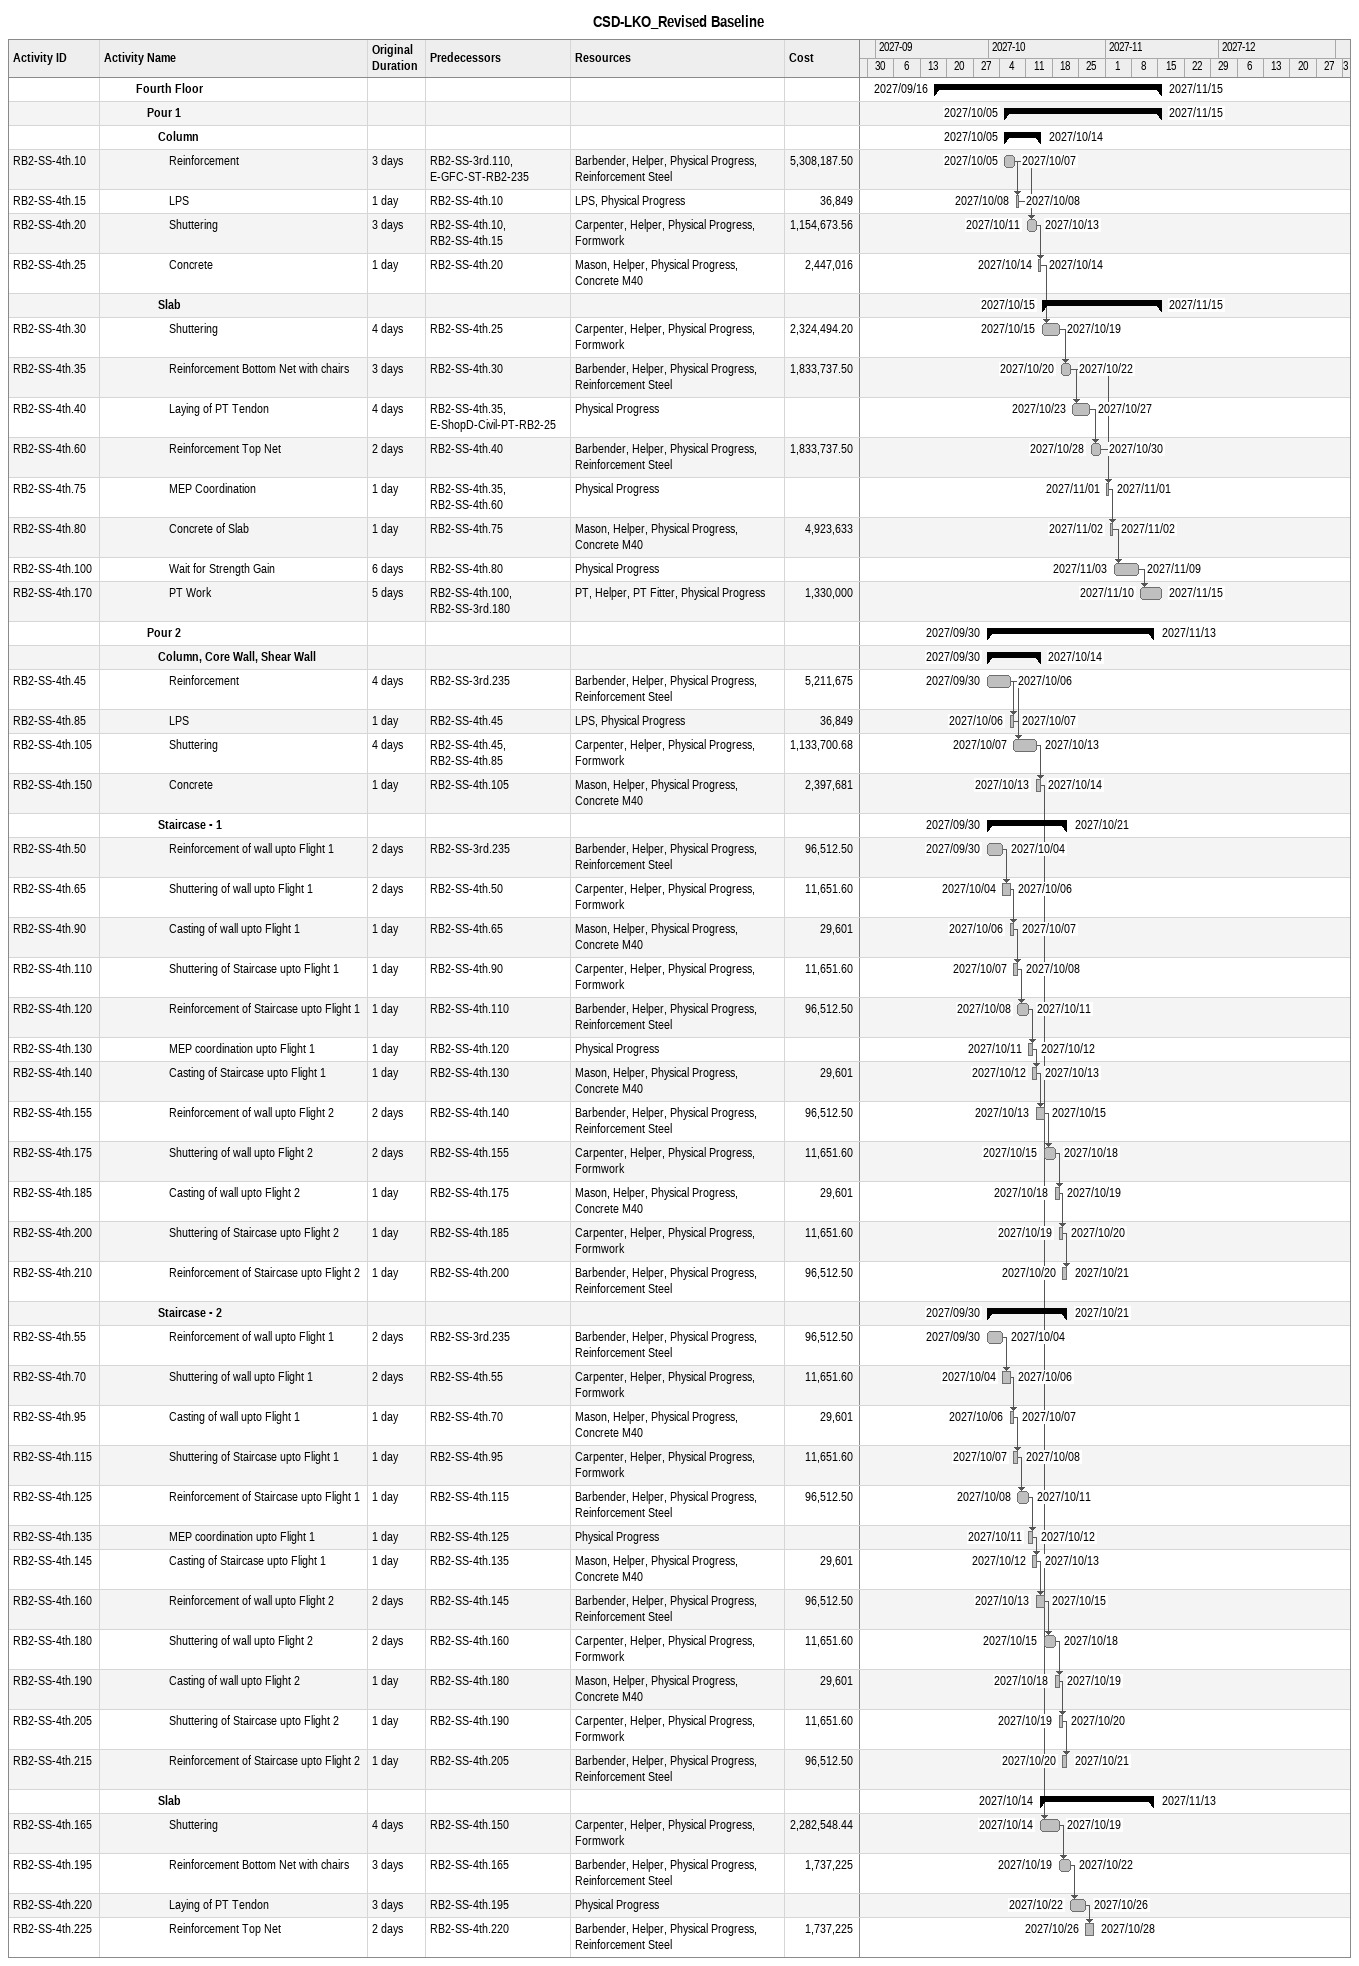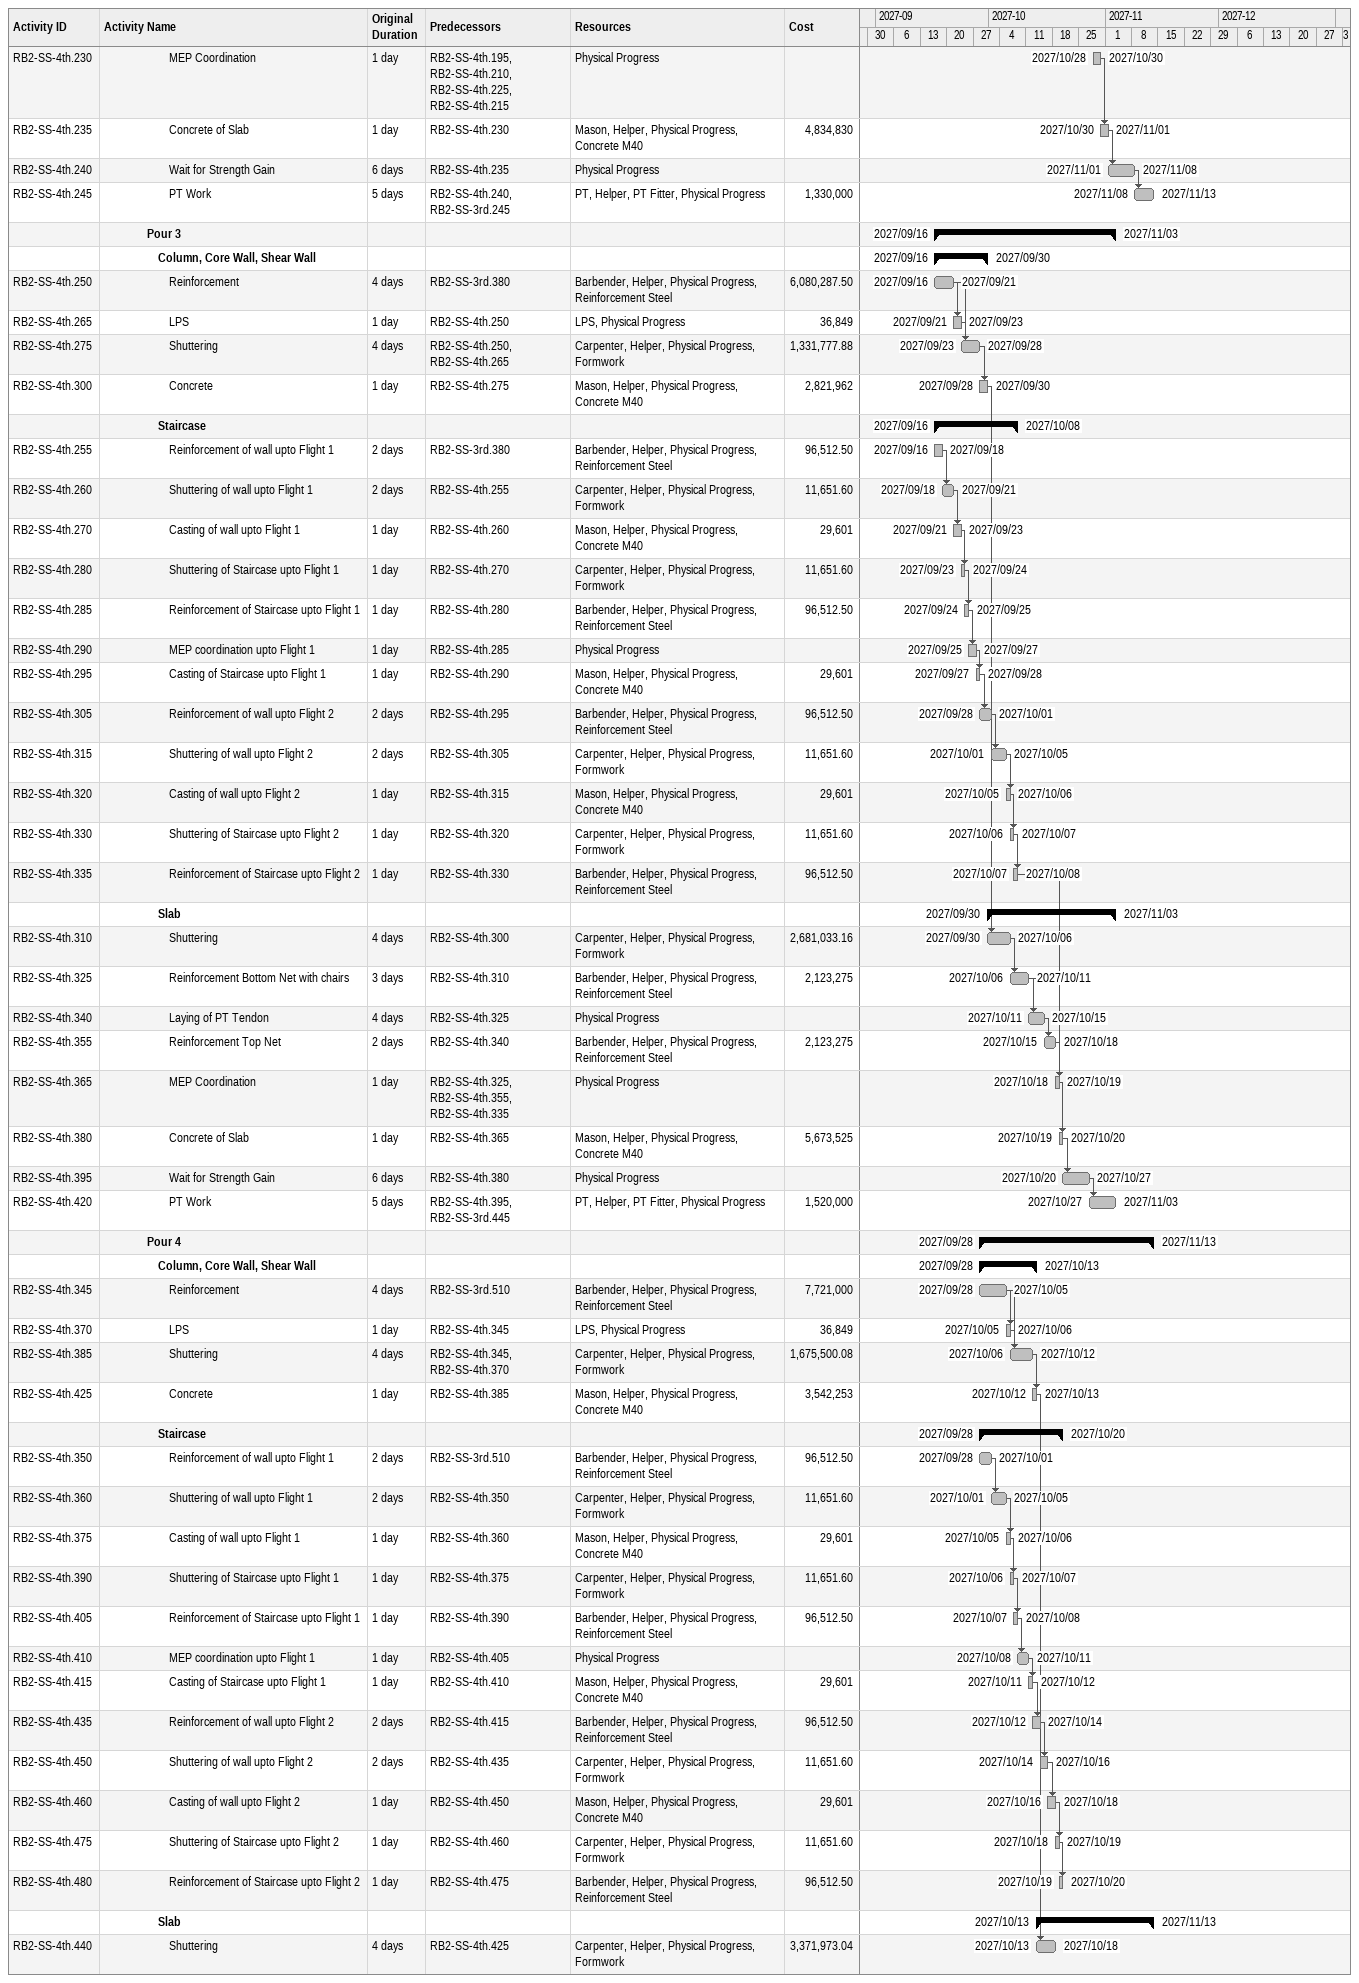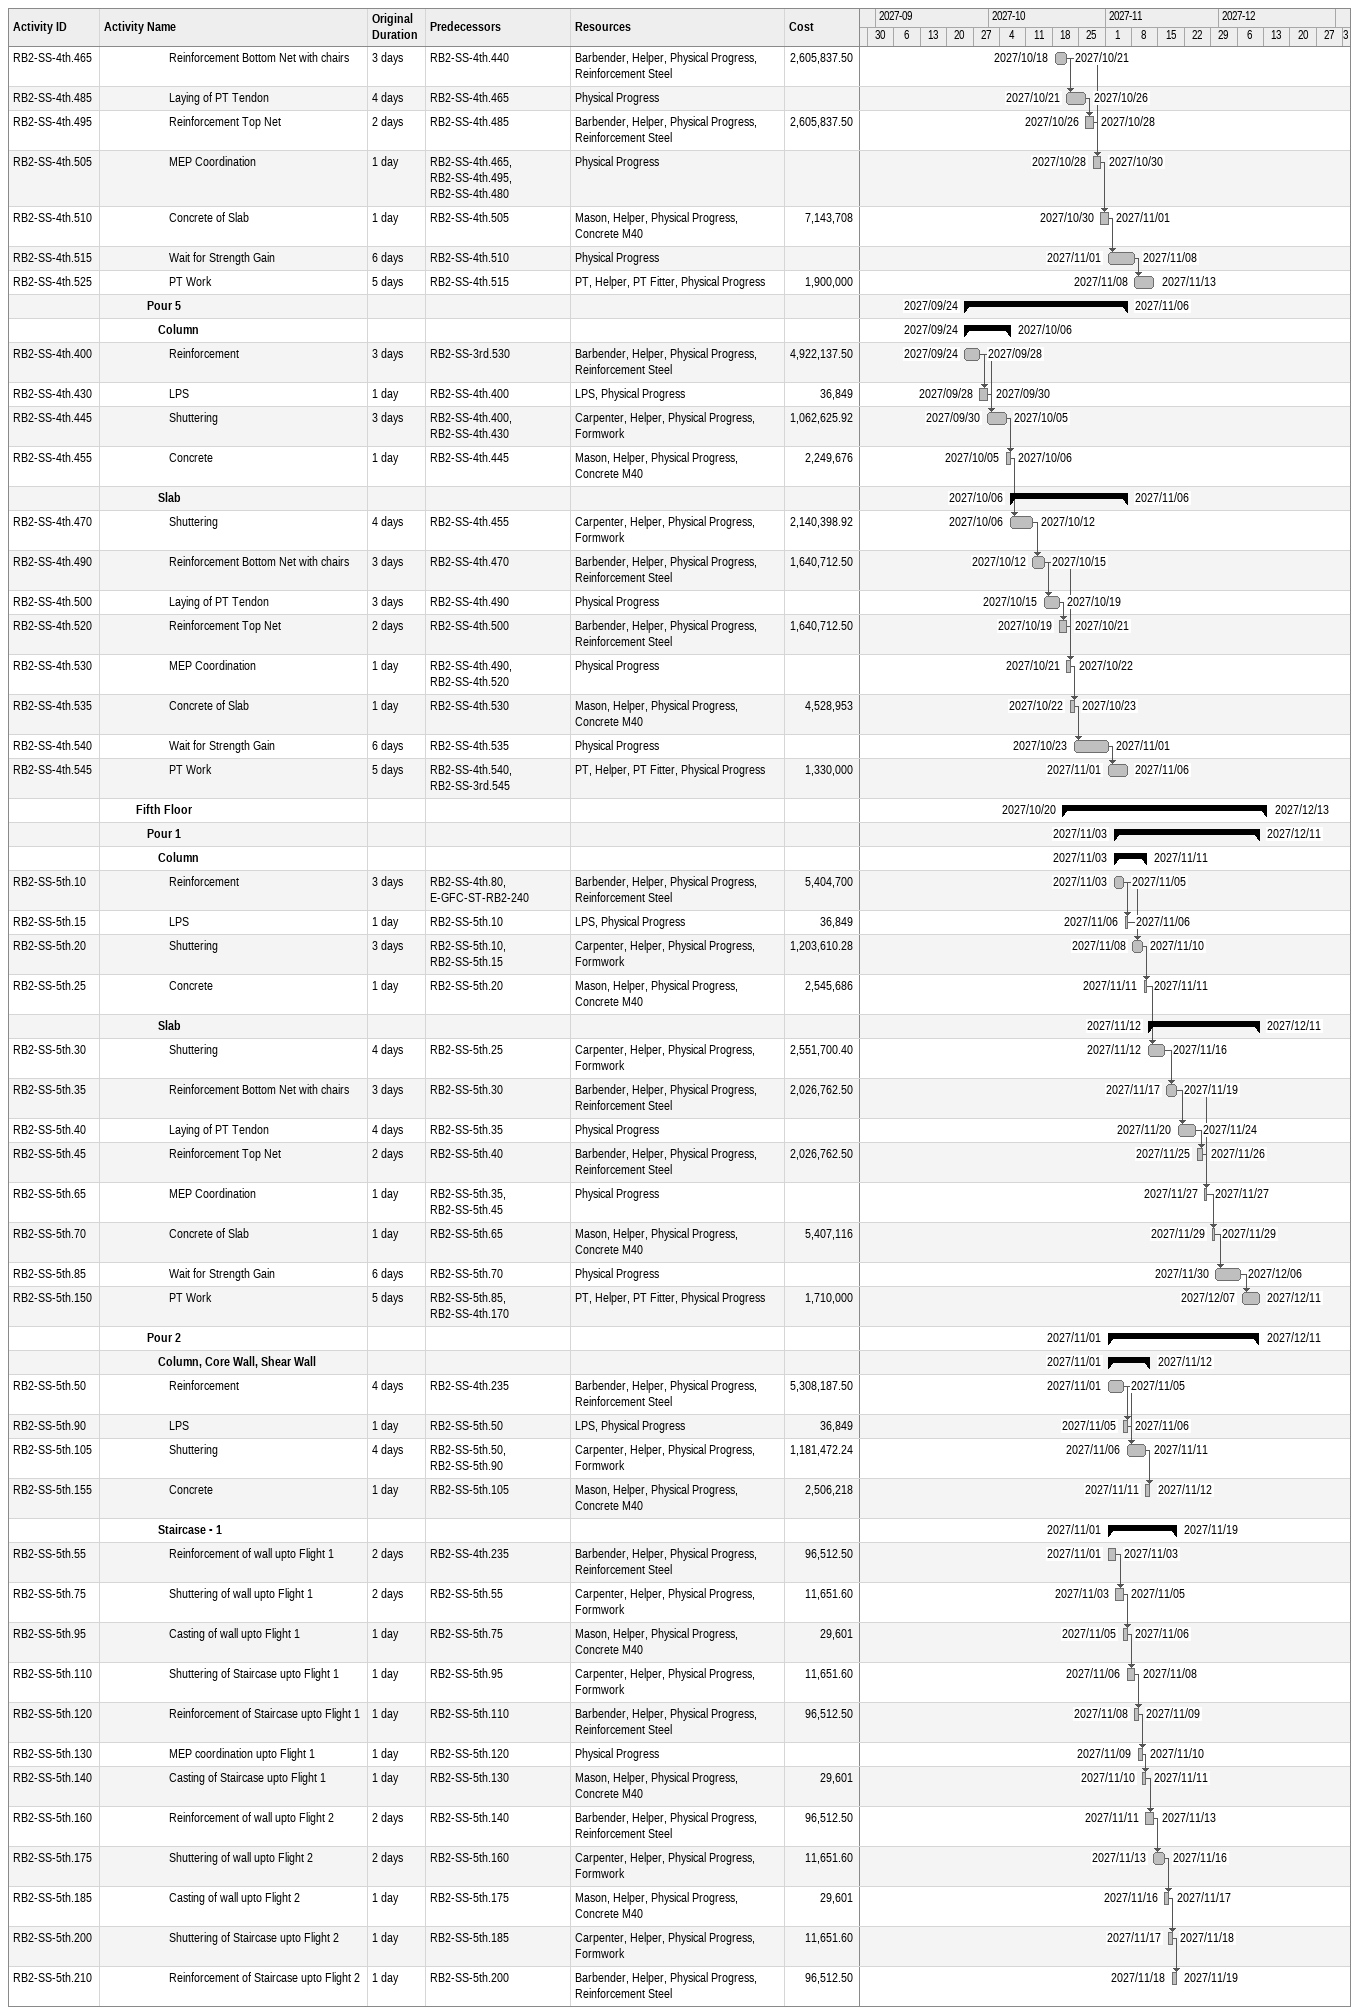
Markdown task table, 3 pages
CSD-LKO_Revised Baseline

| ID | Level | Task | Original duration | Start | Finish | Predecessors | Resources | Cost |
|---|---|---|---|---|---|---|---|---|
|  | 4 | **Fourth Floor** |  | 2027-09-16 | 2027-11-15 |  |  |  |
|  | 5 | **Pour 1** |  | 2027-10-05 | 2027-11-15 |  |  |  |
|  | 6 | **Column** |  | 2027-10-05 | 2027-10-14 |  |  |  |
| RB2-SS-4th.10 | 7 | Reinforcement | 3d | 2027-10-05 | 2027-10-07 | RB2-SS-3rd.110, E-GFC-ST-RB2-235 | Barbender, Helper, Physical Progress, Reinforcement Steel | 5308187.50 |
| RB2-SS-4th.15 | 7 | LPS | 1d | 2027-10-08 | 2027-10-08 | RB2-SS-4th.10 | LPS, Physical Progress | 36849 |
| RB2-SS-4th.20 | 7 | Shuttering | 3d | 2027-10-11 | 2027-10-13 | RB2-SS-4th.10, RB2-SS-4th.15 | Carpenter, Helper, Physical Progress, Formwork | 1154673.56 |
| RB2-SS-4th.25 | 7 | Concrete | 1d | 2027-10-14 | 2027-10-14 | RB2-SS-4th.20 | Mason, Helper, Physical Progress, Concrete M40 | 2447016 |
|  | 6 | **Slab** |  | 2027-10-15 | 2027-11-15 |  |  |  |
| RB2-SS-4th.30 | 7 | Shuttering | 4d | 2027-10-15 | 2027-10-19 | RB2-SS-4th.25 | Carpenter, Helper, Physical Progress, Formwork | 2324494.20 |
| RB2-SS-4th.35 | 7 | Reinforcement Bottom Net with chairs | 3d | 2027-10-20 | 2027-10-22 | RB2-SS-4th.30 | Barbender, Helper, Physical Progress, Reinforcement Steel | 1833737.50 |
| RB2-SS-4th.40 | 7 | Laying of PT Tendon | 4d | 2027-10-23 | 2027-10-27 | RB2-SS-4th.35, E-ShopD-Civil-PT-RB2-25 | Physical Progress |  |
| RB2-SS-4th.60 | 7 | Reinforcement Top Net | 2d | 2027-10-28 | 2027-10-30 | RB2-SS-4th.40 | Barbender, Helper, Physical Progress, Reinforcement Steel | 1833737.50 |
| RB2-SS-4th.75 | 7 | MEP Coordination | 1d | 2027-11-01 | 2027-11-01 | RB2-SS-4th.35, RB2-SS-4th.60 | Physical Progress |  |
| RB2-SS-4th.80 | 7 | Concrete of Slab | 1d | 2027-11-02 | 2027-11-02 | RB2-SS-4th.75 | Mason, Helper, Physical Progress, Concrete M40 | 4923633 |
| RB2-SS-4th.100 | 7 | Wait for Strength Gain | 6d | 2027-11-03 | 2027-11-09 | RB2-SS-4th.80 | Physical Progress |  |
| RB2-SS-4th.170 | 7 | PT Work | 5d | 2027-11-10 | 2027-11-15 | RB2-SS-4th.100, RB2-SS-3rd.180 | PT, Helper, PT Fitter, Physical Progress | 1330000 |
|  | 5 | **Pour 2** |  | 2027-09-30 | 2027-11-13 |  |  |  |
|  | 6 | **Column, Core Wall, Shear Wall** |  | 2027-09-30 | 2027-10-14 |  |  |  |
| RB2-SS-4th.45 | 7 | Reinforcement | 4d | 2027-09-30 | 2027-10-06 | RB2-SS-3rd.235 | Barbender, Helper, Physical Progress, Reinforcement Steel | 5211675 |
| RB2-SS-4th.85 | 7 | LPS | 1d | 2027-10-06 | 2027-10-07 | RB2-SS-4th.45 | LPS, Physical Progress | 36849 |
| RB2-SS-4th.105 | 7 | Shuttering | 4d | 2027-10-07 | 2027-10-13 | RB2-SS-4th.45, RB2-SS-4th.85 | Carpenter, Helper, Physical Progress, Formwork | 1133700.68 |
| RB2-SS-4th.150 | 7 | Concrete | 1d | 2027-10-13 | 2027-10-14 | RB2-SS-4th.105 | Mason, Helper, Physical Progress, Concrete M40 | 2397681 |
|  | 6 | **Staircase - 1** |  | 2027-09-30 | 2027-10-21 |  |  |  |
| RB2-SS-4th.50 | 7 | Reinforcement of wall upto Flight 1 | 2d | 2027-09-30 | 2027-10-04 | RB2-SS-3rd.235 | Barbender, Helper, Physical Progress, Reinforcement Steel | 96512.50 |
| RB2-SS-4th.65 | 7 | Shuttering of wall upto Flight 1 | 2d | 2027-10-04 | 2027-10-06 | RB2-SS-4th.50 | Carpenter, Helper, Physical Progress, Formwork | 11651.60 |
| RB2-SS-4th.90 | 7 | Casting of wall upto Flight 1 | 1d | 2027-10-06 | 2027-10-07 | RB2-SS-4th.65 | Mason, Helper, Physical Progress, Concrete M40 | 29601 |
| RB2-SS-4th.110 | 7 | Shuttering of Staircase upto Flight 1 | 1d | 2027-10-07 | 2027-10-08 | RB2-SS-4th.90 | Carpenter, Helper, Physical Progress, Formwork | 11651.60 |
| RB2-SS-4th.120 | 7 | Reinforcement of Staircase upto Flight 1 | 1d | 2027-10-08 | 2027-10-11 | RB2-SS-4th.110 | Barbender, Helper, Physical Progress, Reinforcement Steel | 96512.50 |
| RB2-SS-4th.130 | 7 | MEP coordination upto Flight 1 | 1d | 2027-10-11 | 2027-10-12 | RB2-SS-4th.120 | Physical Progress |  |
| RB2-SS-4th.140 | 7 | Casting of Staircase upto Flight 1 | 1d | 2027-10-12 | 2027-10-13 | RB2-SS-4th.130 | Mason, Helper, Physical Progress, Concrete M40 | 29601 |
| RB2-SS-4th.155 | 7 | Reinforcement of wall upto Flight 2 | 2d | 2027-10-13 | 2027-10-15 | RB2-SS-4th.140 | Barbender, Helper, Physical Progress, Reinforcement Steel | 96512.50 |
| RB2-SS-4th.175 | 7 | Shuttering of wall upto Flight 2 | 2d | 2027-10-15 | 2027-10-18 | RB2-SS-4th.155 | Carpenter, Helper, Physical Progress, Formwork | 11651.60 |
| RB2-SS-4th.185 | 7 | Casting of wall upto Flight 2 | 1d | 2027-10-18 | 2027-10-19 | RB2-SS-4th.175 | Mason, Helper, Physical Progress, Concrete M40 | 29601 |
| RB2-SS-4th.200 | 7 | Shuttering of Staircase upto Flight 2 | 1d | 2027-10-19 | 2027-10-20 | RB2-SS-4th.185 | Carpenter, Helper, Physical Progress, Formwork | 11651.60 |
| RB2-SS-4th.210 | 7 | Reinforcement of Staircase upto Flight 2 | 1d | 2027-10-20 | 2027-10-21 | RB2-SS-4th.200 | Barbender, Helper, Physical Progress, Reinforcement Steel | 96512.50 |
|  | 6 | **Staircase - 2** |  | 2027-09-30 | 2027-10-21 |  |  |  |
| RB2-SS-4th.55 | 7 | Reinforcement of wall upto Flight 1 | 2d | 2027-09-30 | 2027-10-04 | RB2-SS-3rd.235 | Barbender, Helper, Physical Progress, Reinforcement Steel | 96512.50 |
| RB2-SS-4th.70 | 7 | Shuttering of wall upto Flight 1 | 2d | 2027-10-04 | 2027-10-06 | RB2-SS-4th.55 | Carpenter, Helper, Physical Progress, Formwork | 11651.60 |
| RB2-SS-4th.95 | 7 | Casting of wall upto Flight 1 | 1d | 2027-10-06 | 2027-10-07 | RB2-SS-4th.70 | Mason, Helper, Physical Progress, Concrete M40 | 29601 |
| RB2-SS-4th.115 | 7 | Shuttering of Staircase upto Flight 1 | 1d | 2027-10-07 | 2027-10-08 | RB2-SS-4th.95 | Carpenter, Helper, Physical Progress, Formwork | 11651.60 |
| RB2-SS-4th.125 | 7 | Reinforcement of Staircase upto Flight 1 | 1d | 2027-10-08 | 2027-10-11 | RB2-SS-4th.115 | Barbender, Helper, Physical Progress, Reinforcement Steel | 96512.50 |
| RB2-SS-4th.135 | 7 | MEP coordination upto Flight 1 | 1d | 2027-10-11 | 2027-10-12 | RB2-SS-4th.125 | Physical Progress |  |
| RB2-SS-4th.145 | 7 | Casting of Staircase upto Flight 1 | 1d | 2027-10-12 | 2027-10-13 | RB2-SS-4th.135 | Mason, Helper, Physical Progress, Concrete M40 | 29601 |
| RB2-SS-4th.160 | 7 | Reinforcement of wall upto Flight 2 | 2d | 2027-10-13 | 2027-10-15 | RB2-SS-4th.145 | Barbender, Helper, Physical Progress, Reinforcement Steel | 96512.50 |
| RB2-SS-4th.180 | 7 | Shuttering of wall upto Flight 2 | 2d | 2027-10-15 | 2027-10-18 | RB2-SS-4th.160 | Carpenter, Helper, Physical Progress, Formwork | 11651.60 |
| RB2-SS-4th.190 | 7 | Casting of wall upto Flight 2 | 1d | 2027-10-18 | 2027-10-19 | RB2-SS-4th.180 | Mason, Helper, Physical Progress, Concrete M40 | 29601 |
| RB2-SS-4th.205 | 7 | Shuttering of Staircase upto Flight 2 | 1d | 2027-10-19 | 2027-10-20 | RB2-SS-4th.190 | Carpenter, Helper, Physical Progress, Formwork | 11651.60 |
| RB2-SS-4th.215 | 7 | Reinforcement of Staircase upto Flight 2 | 1d | 2027-10-20 | 2027-10-21 | RB2-SS-4th.205 | Barbender, Helper, Physical Progress, Reinforcement Steel | 96512.50 |
|  | 6 | **Slab** |  | 2027-10-14 | 2027-11-13 |  |  |  |
| RB2-SS-4th.165 | 7 | Shuttering | 4d | 2027-10-14 | 2027-10-19 | RB2-SS-4th.150 | Carpenter, Helper, Physical Progress, Formwork | 2282548.44 |
| RB2-SS-4th.195 | 7 | Reinforcement Bottom Net with chairs | 3d | 2027-10-19 | 2027-10-22 | RB2-SS-4th.165 | Barbender, Helper, Physical Progress, Reinforcement Steel | 1737225 |
| RB2-SS-4th.220 | 7 | Laying of PT Tendon | 3d | 2027-10-22 | 2027-10-26 | RB2-SS-4th.195 | Physical Progress |  |
| RB2-SS-4th.225 | 7 | Reinforcement Top Net | 2d | 2027-10-26 | 2027-10-28 | RB2-SS-4th.220 | Barbender, Helper, Physical Progress, Reinforcement Steel | 1737225 |
| RB2-SS-4th.230 | 7 | MEP Coordination | 1d | 2027-10-28 | 2027-10-30 | RB2-SS-4th.195, RB2-SS-4th.210, RB2-SS-4th.225, RB2-SS-4th.215 | Physical Progress |  |
| RB2-SS-4th.235 | 7 | Concrete of Slab | 1d | 2027-10-30 | 2027-11-01 | RB2-SS-4th.230 | Mason, Helper, Physical Progress, Concrete M40 | 4834830 |
| RB2-SS-4th.240 | 7 | Wait for Strength Gain | 6d | 2027-11-01 | 2027-11-08 | RB2-SS-4th.235 | Physical Progress |  |
| RB2-SS-4th.245 | 7 | PT Work | 5d | 2027-11-08 | 2027-11-13 | RB2-SS-4th.240, RB2-SS-3rd.245 | PT, Helper, PT Fitter, Physical Progress | 1330000 |
|  | 5 | **Pour 3** |  | 2027-09-16 | 2027-11-03 |  |  |  |
|  | 6 | **Column, Core Wall, Shear Wall** |  | 2027-09-16 | 2027-09-30 |  |  |  |
| RB2-SS-4th.250 | 7 | Reinforcement | 4d | 2027-09-16 | 2027-09-21 | RB2-SS-3rd.380 | Barbender, Helper, Physical Progress, Reinforcement Steel | 6080287.50 |
| RB2-SS-4th.265 | 7 | LPS | 1d | 2027-09-21 | 2027-09-23 | RB2-SS-4th.250 | LPS, Physical Progress | 36849 |
| RB2-SS-4th.275 | 7 | Shuttering | 4d | 2027-09-23 | 2027-09-28 | RB2-SS-4th.250, RB2-SS-4th.265 | Carpenter, Helper, Physical Progress, Formwork | 1331777.88 |
| RB2-SS-4th.300 | 7 | Concrete | 1d | 2027-09-28 | 2027-09-30 | RB2-SS-4th.275 | Mason, Helper, Physical Progress, Concrete M40 | 2821962 |
|  | 6 | **Staircase** |  | 2027-09-16 | 2027-10-08 |  |  |  |
| RB2-SS-4th.255 | 7 | Reinforcement of wall upto Flight 1 | 2d | 2027-09-16 | 2027-09-18 | RB2-SS-3rd.380 | Barbender, Helper, Physical Progress, Reinforcement Steel | 96512.50 |
| RB2-SS-4th.260 | 7 | Shuttering of wall upto Flight 1 | 2d | 2027-09-18 | 2027-09-21 | RB2-SS-4th.255 | Carpenter, Helper, Physical Progress, Formwork | 11651.60 |
| RB2-SS-4th.270 | 7 | Casting of wall upto Flight 1 | 1d | 2027-09-21 | 2027-09-23 | RB2-SS-4th.260 | Mason, Helper, Physical Progress, Concrete M40 | 29601 |
| RB2-SS-4th.280 | 7 | Shuttering of Staircase upto Flight 1 | 1d | 2027-09-23 | 2027-09-24 | RB2-SS-4th.270 | Carpenter, Helper, Physical Progress, Formwork | 11651.60 |
| RB2-SS-4th.285 | 7 | Reinforcement of Staircase upto Flight 1 | 1d | 2027-09-24 | 2027-09-25 | RB2-SS-4th.280 | Barbender, Helper, Physical Progress, Reinforcement Steel | 96512.50 |
| RB2-SS-4th.290 | 7 | MEP coordination upto Flight 1 | 1d | 2027-09-25 | 2027-09-27 | RB2-SS-4th.285 | Physical Progress |  |
| RB2-SS-4th.295 | 7 | Casting of Staircase upto Flight 1 | 1d | 2027-09-27 | 2027-09-28 | RB2-SS-4th.290 | Mason, Helper, Physical Progress, Concrete M40 | 29601 |
| RB2-SS-4th.305 | 7 | Reinforcement of wall upto Flight 2 | 2d | 2027-09-28 | 2027-10-01 | RB2-SS-4th.295 | Barbender, Helper, Physical Progress, Reinforcement Steel | 96512.50 |
| RB2-SS-4th.315 | 7 | Shuttering of wall upto Flight 2 | 2d | 2027-10-01 | 2027-10-05 | RB2-SS-4th.305 | Carpenter, Helper, Physical Progress, Formwork | 11651.60 |
| RB2-SS-4th.320 | 7 | Casting of wall upto Flight 2 | 1d | 2027-10-05 | 2027-10-06 | RB2-SS-4th.315 | Mason, Helper, Physical Progress, Concrete M40 | 29601 |
| RB2-SS-4th.330 | 7 | Shuttering of Staircase upto Flight 2 | 1d | 2027-10-06 | 2027-10-07 | RB2-SS-4th.320 | Carpenter, Helper, Physical Progress, Formwork | 11651.60 |
| RB2-SS-4th.335 | 7 | Reinforcement of Staircase upto Flight 2 | 1d | 2027-10-07 | 2027-10-08 | RB2-SS-4th.330 | Barbender, Helper, Physical Progress, Reinforcement Steel | 96512.50 |
|  | 6 | **Slab** |  | 2027-09-30 | 2027-11-03 |  |  |  |
| RB2-SS-4th.310 | 7 | Shuttering | 4d | 2027-09-30 | 2027-10-06 | RB2-SS-4th.300 | Carpenter, Helper, Physical Progress, Formwork | 2681033.16 |
| RB2-SS-4th.325 | 7 | Reinforcement Bottom Net with chairs | 3d | 2027-10-06 | 2027-10-11 | RB2-SS-4th.310 | Barbender, Helper, Physical Progress, Reinforcement Steel | 2123275 |
| RB2-SS-4th.340 | 7 | Laying of PT Tendon | 4d | 2027-10-11 | 2027-10-15 | RB2-SS-4th.325 | Physical Progress |  |
| RB2-SS-4th.355 | 7 | Reinforcement Top Net | 2d | 2027-10-15 | 2027-10-18 | RB2-SS-4th.340 | Barbender, Helper, Physical Progress, Reinforcement Steel | 2123275 |
| RB2-SS-4th.365 | 7 | MEP Coordination | 1d | 2027-10-18 | 2027-10-19 | RB2-SS-4th.325, RB2-SS-4th.355, RB2-SS-4th.335 | Physical Progress |  |
| RB2-SS-4th.380 | 7 | Concrete of Slab | 1d | 2027-10-19 | 2027-10-20 | RB2-SS-4th.365 | Mason, Helper, Physical Progress, Concrete M40 | 5673525 |
| RB2-SS-4th.395 | 7 | Wait for Strength Gain | 6d | 2027-10-20 | 2027-10-27 | RB2-SS-4th.380 | Physical Progress |  |
| RB2-SS-4th.420 | 7 | PT Work | 5d | 2027-10-27 | 2027-11-03 | RB2-SS-4th.395, RB2-SS-3rd.445 | PT, Helper, PT Fitter, Physical Progress | 1520000 |
|  | 5 | **Pour 4** |  | 2027-09-28 | 2027-11-13 |  |  |  |
|  | 6 | **Column, Core Wall, Shear Wall** |  | 2027-09-28 | 2027-10-13 |  |  |  |
| RB2-SS-4th.345 | 7 | Reinforcement | 4d | 2027-09-28 | 2027-10-05 | RB2-SS-3rd.510 | Barbender, Helper, Physical Progress, Reinforcement Steel | 7721000 |
| RB2-SS-4th.370 | 7 | LPS | 1d | 2027-10-05 | 2027-10-06 | RB2-SS-4th.345 | LPS, Physical Progress | 36849 |
| RB2-SS-4th.385 | 7 | Shuttering | 4d | 2027-10-06 | 2027-10-12 | RB2-SS-4th.345, RB2-SS-4th.370 | Carpenter, Helper, Physical Progress, Formwork | 1675500.08 |
| RB2-SS-4th.425 | 7 | Concrete | 1d | 2027-10-12 | 2027-10-13 | RB2-SS-4th.385 | Mason, Helper, Physical Progress, Concrete M40 | 3542253 |
|  | 6 | **Staircase** |  | 2027-09-28 | 2027-10-20 |  |  |  |
| RB2-SS-4th.350 | 7 | Reinforcement of wall upto Flight 1 | 2d | 2027-09-28 | 2027-10-01 | RB2-SS-3rd.510 | Barbender, Helper, Physical Progress, Reinforcement Steel | 96512.50 |
| RB2-SS-4th.360 | 7 | Shuttering of wall upto Flight 1 | 2d | 2027-10-01 | 2027-10-05 | RB2-SS-4th.350 | Carpenter, Helper, Physical Progress, Formwork | 11651.60 |
| RB2-SS-4th.375 | 7 | Casting of wall upto Flight 1 | 1d | 2027-10-05 | 2027-10-06 | RB2-SS-4th.360 | Mason, Helper, Physical Progress, Concrete M40 | 29601 |
| RB2-SS-4th.390 | 7 | Shuttering of Staircase upto Flight 1 | 1d | 2027-10-06 | 2027-10-07 | RB2-SS-4th.375 | Carpenter, Helper, Physical Progress, Formwork | 11651.60 |
| RB2-SS-4th.405 | 7 | Reinforcement of Staircase upto Flight 1 | 1d | 2027-10-07 | 2027-10-08 | RB2-SS-4th.390 | Barbender, Helper, Physical Progress, Reinforcement Steel | 96512.50 |
| RB2-SS-4th.410 | 7 | MEP coordination upto Flight 1 | 1d | 2027-10-08 | 2027-10-11 | RB2-SS-4th.405 | Physical Progress |  |
| RB2-SS-4th.415 | 7 | Casting of Staircase upto Flight 1 | 1d | 2027-10-11 | 2027-10-12 | RB2-SS-4th.410 | Mason, Helper, Physical Progress, Concrete M40 | 29601 |
| RB2-SS-4th.435 | 7 | Reinforcement of wall upto Flight 2 | 2d | 2027-10-12 | 2027-10-14 | RB2-SS-4th.415 | Barbender, Helper, Physical Progress, Reinforcement Steel | 96512.50 |
| RB2-SS-4th.450 | 7 | Shuttering of wall upto Flight 2 | 2d | 2027-10-14 | 2027-10-16 | RB2-SS-4th.435 | Carpenter, Helper, Physical Progress, Formwork | 11651.60 |
| RB2-SS-4th.460 | 7 | Casting of wall upto Flight 2 | 1d | 2027-10-16 | 2027-10-18 | RB2-SS-4th.450 | Mason, Helper, Physical Progress, Concrete M40 | 29601 |
| RB2-SS-4th.475 | 7 | Shuttering of Staircase upto Flight 2 | 1d | 2027-10-18 | 2027-10-19 | RB2-SS-4th.460 | Carpenter, Helper, Physical Progress, Formwork | 11651.60 |
| RB2-SS-4th.480 | 7 | Reinforcement of Staircase upto Flight 2 | 1d | 2027-10-19 | 2027-10-20 | RB2-SS-4th.475 | Barbender, Helper, Physical Progress, Reinforcement Steel | 96512.50 |
|  | 6 | **Slab** |  | 2027-10-13 | 2027-11-13 |  |  |  |
| RB2-SS-4th.440 | 7 | Shuttering | 4d | 2027-10-13 | 2027-10-18 | RB2-SS-4th.425 | Carpenter, Helper, Physical Progress, Formwork | 3371973.04 |
| RB2-SS-4th.465 | 7 | Reinforcement Bottom Net with chairs | 3d | 2027-10-18 | 2027-10-21 | RB2-SS-4th.440 | Barbender, Helper, Physical Progress, Reinforcement Steel | 2605837.50 |
| RB2-SS-4th.485 | 7 | Laying of PT Tendon | 4d | 2027-10-21 | 2027-10-26 | RB2-SS-4th.465 | Physical Progress |  |
| RB2-SS-4th.495 | 7 | Reinforcement Top Net | 2d | 2027-10-26 | 2027-10-28 | RB2-SS-4th.485 | Barbender, Helper, Physical Progress, Reinforcement Steel | 2605837.50 |
| RB2-SS-4th.505 | 7 | MEP Coordination | 1d | 2027-10-28 | 2027-10-30 | RB2-SS-4th.465, RB2-SS-4th.495, RB2-SS-4th.480 | Physical Progress |  |
| RB2-SS-4th.510 | 7 | Concrete of Slab | 1d | 2027-10-30 | 2027-11-01 | RB2-SS-4th.505 | Mason, Helper, Physical Progress, Concrete M40 | 7143708 |
| RB2-SS-4th.515 | 7 | Wait for Strength Gain | 6d | 2027-11-01 | 2027-11-08 | RB2-SS-4th.510 | Physical Progress |  |
| RB2-SS-4th.525 | 7 | PT Work | 5d | 2027-11-08 | 2027-11-13 | RB2-SS-4th.515 | PT, Helper, PT Fitter, Physical Progress | 1900000 |
|  | 5 | **Pour 5** |  | 2027-09-24 | 2027-11-06 |  |  |  |
|  | 6 | **Column** |  | 2027-09-24 | 2027-10-06 |  |  |  |
| RB2-SS-4th.400 | 7 | Reinforcement | 3d | 2027-09-24 | 2027-09-28 | RB2-SS-3rd.530 | Barbender, Helper, Physical Progress, Reinforcement Steel | 4922137.50 |
| RB2-SS-4th.430 | 7 | LPS | 1d | 2027-09-28 | 2027-09-30 | RB2-SS-4th.400 | LPS, Physical Progress | 36849 |
| RB2-SS-4th.445 | 7 | Shuttering | 3d | 2027-09-30 | 2027-10-05 | RB2-SS-4th.400, RB2-SS-4th.430 | Carpenter, Helper, Physical Progress, Formwork | 1062625.92 |
| RB2-SS-4th.455 | 7 | Concrete | 1d | 2027-10-05 | 2027-10-06 | RB2-SS-4th.445 | Mason, Helper, Physical Progress, Concrete M40 | 2249676 |
|  | 6 | **Slab** |  | 2027-10-06 | 2027-11-06 |  |  |  |
| RB2-SS-4th.470 | 7 | Shuttering | 4d | 2027-10-06 | 2027-10-12 | RB2-SS-4th.455 | Carpenter, Helper, Physical Progress, Formwork | 2140398.92 |
| RB2-SS-4th.490 | 7 | Reinforcement Bottom Net with chairs | 3d | 2027-10-12 | 2027-10-15 | RB2-SS-4th.470 | Barbender, Helper, Physical Progress, Reinforcement Steel | 1640712.50 |
| RB2-SS-4th.500 | 7 | Laying of PT Tendon | 3d | 2027-10-15 | 2027-10-19 | RB2-SS-4th.490 | Physical Progress |  |
| RB2-SS-4th.520 | 7 | Reinforcement Top Net | 2d | 2027-10-19 | 2027-10-21 | RB2-SS-4th.500 | Barbender, Helper, Physical Progress, Reinforcement Steel | 1640712.50 |
| RB2-SS-4th.530 | 7 | MEP Coordination | 1d | 2027-10-21 | 2027-10-22 | RB2-SS-4th.490, RB2-SS-4th.520 | Physical Progress |  |
| RB2-SS-4th.535 | 7 | Concrete of Slab | 1d | 2027-10-22 | 2027-10-23 | RB2-SS-4th.530 | Mason, Helper, Physical Progress, Concrete M40 | 4528953 |
| RB2-SS-4th.540 | 7 | Wait for Strength Gain | 6d | 2027-10-23 | 2027-11-01 | RB2-SS-4th.535 | Physical Progress |  |
| RB2-SS-4th.545 | 7 | PT Work | 5d | 2027-11-01 | 2027-11-06 | RB2-SS-4th.540, RB2-SS-3rd.545 | PT, Helper, PT Fitter, Physical Progress | 1330000 |
|  | 4 | **Fifth Floor** |  | 2027-10-20 | 2027-12-13 |  |  |  |
|  | 5 | **Pour 1** |  | 2027-11-03 | 2027-12-11 |  |  |  |
|  | 6 | **Column** |  | 2027-11-03 | 2027-11-11 |  |  |  |
| RB2-SS-5th.10 | 7 | Reinforcement | 3d | 2027-11-03 | 2027-11-05 | RB2-SS-4th.80, E-GFC-ST-RB2-240 | Barbender, Helper, Physical Progress, Reinforcement Steel | 5404700 |
| RB2-SS-5th.15 | 7 | LPS | 1d | 2027-11-06 | 2027-11-06 | RB2-SS-5th.10 | LPS, Physical Progress | 36849 |
| RB2-SS-5th.20 | 7 | Shuttering | 3d | 2027-11-08 | 2027-11-10 | RB2-SS-5th.10, RB2-SS-5th.15 | Carpenter, Helper, Physical Progress, Formwork | 1203610.28 |
| RB2-SS-5th.25 | 7 | Concrete | 1d | 2027-11-11 | 2027-11-11 | RB2-SS-5th.20 | Mason, Helper, Physical Progress, Concrete M40 | 2545686 |
|  | 6 | **Slab** |  | 2027-11-12 | 2027-12-11 |  |  |  |
| RB2-SS-5th.30 | 7 | Shuttering | 4d | 2027-11-12 | 2027-11-16 | RB2-SS-5th.25 | Carpenter, Helper, Physical Progress, Formwork | 2551700.40 |
| RB2-SS-5th.35 | 7 | Reinforcement Bottom Net with chairs | 3d | 2027-11-17 | 2027-11-19 | RB2-SS-5th.30 | Barbender, Helper, Physical Progress, Reinforcement Steel | 2026762.50 |
| RB2-SS-5th.40 | 7 | Laying of PT Tendon | 4d | 2027-11-20 | 2027-11-24 | RB2-SS-5th.35 | Physical Progress |  |
| RB2-SS-5th.45 | 7 | Reinforcement Top Net | 2d | 2027-11-25 | 2027-11-26 | RB2-SS-5th.40 | Barbender, Helper, Physical Progress, Reinforcement Steel | 2026762.50 |
| RB2-SS-5th.65 | 7 | MEP Coordination | 1d | 2027-11-27 | 2027-11-27 | RB2-SS-5th.35, RB2-SS-5th.45 | Physical Progress |  |
| RB2-SS-5th.70 | 7 | Concrete of Slab | 1d | 2027-11-29 | 2027-11-29 | RB2-SS-5th.65 | Mason, Helper, Physical Progress, Concrete M40 | 5407116 |
| RB2-SS-5th.85 | 7 | Wait for Strength Gain | 6d | 2027-11-30 | 2027-12-06 | RB2-SS-5th.70 | Physical Progress |  |
| RB2-SS-5th.150 | 7 | PT Work | 5d | 2027-12-07 | 2027-12-11 | RB2-SS-5th.85, RB2-SS-4th.170 | PT, Helper, PT Fitter, Physical Progress | 1710000 |
|  | 5 | **Pour 2** |  | 2027-11-01 | 2027-12-11 |  |  |  |
|  | 6 | **Column, Core Wall, Shear Wall** |  | 2027-11-01 | 2027-11-12 |  |  |  |
| RB2-SS-5th.50 | 7 | Reinforcement | 4d | 2027-11-01 | 2027-11-05 | RB2-SS-4th.235 | Barbender, Helper, Physical Progress, Reinforcement Steel | 5308187.50 |
| RB2-SS-5th.90 | 7 | LPS | 1d | 2027-11-05 | 2027-11-06 | RB2-SS-5th.50 | LPS, Physical Progress | 36849 |
| RB2-SS-5th.105 | 7 | Shuttering | 4d | 2027-11-06 | 2027-11-11 | RB2-SS-5th.50, RB2-SS-5th.90 | Carpenter, Helper, Physical Progress, Formwork | 1181472.24 |
| RB2-SS-5th.155 | 7 | Concrete | 1d | 2027-11-11 | 2027-11-12 | RB2-SS-5th.105 | Mason, Helper, Physical Progress, Concrete M40 | 2506218 |
|  | 6 | **Staircase - 1** |  | 2027-11-01 | 2027-11-19 |  |  |  |
| RB2-SS-5th.55 | 7 | Reinforcement of wall upto Flight 1 | 2d | 2027-11-01 | 2027-11-03 | RB2-SS-4th.235 | Barbender, Helper, Physical Progress, Reinforcement Steel | 96512.50 |
| RB2-SS-5th.75 | 7 | Shuttering of wall upto Flight 1 | 2d | 2027-11-03 | 2027-11-05 | RB2-SS-5th.55 | Carpenter, Helper, Physical Progress, Formwork | 11651.60 |
| RB2-SS-5th.95 | 7 | Casting of wall upto Flight 1 | 1d | 2027-11-05 | 2027-11-06 | RB2-SS-5th.75 | Mason, Helper, Physical Progress, Concrete M40 | 29601 |
| RB2-SS-5th.110 | 7 | Shuttering of Staircase upto Flight 1 | 1d | 2027-11-06 | 2027-11-08 | RB2-SS-5th.95 | Carpenter, Helper, Physical Progress, Formwork | 11651.60 |
| RB2-SS-5th.120 | 7 | Reinforcement of Staircase upto Flight 1 | 1d | 2027-11-08 | 2027-11-09 | RB2-SS-5th.110 | Barbender, Helper, Physical Progress, Reinforcement Steel | 96512.50 |
| RB2-SS-5th.130 | 7 | MEP coordination upto Flight 1 | 1d | 2027-11-09 | 2027-11-10 | RB2-SS-5th.120 | Physical Progress |  |
| RB2-SS-5th.140 | 7 | Casting of Staircase upto Flight 1 | 1d | 2027-11-10 | 2027-11-11 | RB2-SS-5th.130 | Mason, Helper, Physical Progress, Concrete M40 | 29601 |
| RB2-SS-5th.160 | 7 | Reinforcement of wall upto Flight 2 | 2d | 2027-11-11 | 2027-11-13 | RB2-SS-5th.140 | Barbender, Helper, Physical Progress, Reinforcement Steel | 96512.50 |
| RB2-SS-5th.175 | 7 | Shuttering of wall upto Flight 2 | 2d | 2027-11-13 | 2027-11-16 | RB2-SS-5th.160 | Carpenter, Helper, Physical Progress, Formwork | 11651.60 |
| RB2-SS-5th.185 | 7 | Casting of wall upto Flight 2 | 1d | 2027-11-16 | 2027-11-17 | RB2-SS-5th.175 | Mason, Helper, Physical Progress, Concrete M40 | 29601 |
| RB2-SS-5th.200 | 7 | Shuttering of Staircase upto Flight 2 | 1d | 2027-11-17 | 2027-11-18 | RB2-SS-5th.185 | Carpenter, Helper, Physical Progress, Formwork | 11651.60 |
| RB2-SS-5th.210 | 7 | Reinforcement of Staircase upto Flight 2 | 1d | 2027-11-18 | 2027-11-19 | RB2-SS-5th.200 | Barbender, Helper, Physical Progress, Reinforcement Steel | 96512.50 |
